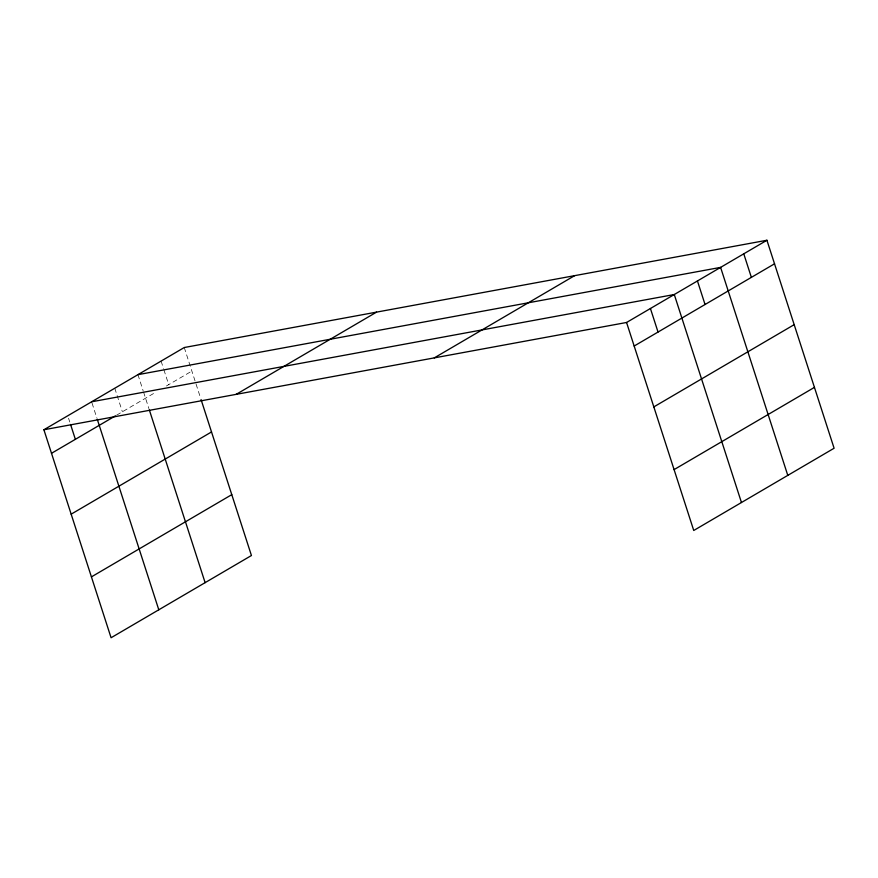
<?xml version="1.0" encoding="UTF-8"?>
<svg xmlns="http://www.w3.org/2000/svg" width="878" height="878" viewBox="0 0 878 878"><rect width="100%" height="100%" fill="white"/><g stroke="black" fill="none" stroke-linecap="round" stroke-linejoin="round"><path stroke-width="0.66" stroke-dasharray="4.39 3.29" d="M116.598 415.173L155.966 392.104M166.392 386.002L191.865 371.076M184.259 347.523L200.645 398.272M161.102 361.099L163.506 368.53M163.901 369.77L168.708 384.652M137.945 374.665L143.147 390.776M143.542 392.016L148.898 408.577M114.777 388.23L122.382 411.782M92.025 403.035L96.821 417.917M68.561 418.257L69.757 421.978"/><path stroke-width="1.32" d="M201.062 399.567L251.437 555.522L111.078 637.746L43.9 429.759L184.259 347.523L766.922 240.254L834.1 448.241L693.741 530.477L626.563 322.478L766.922 240.254M51.506 453.3L115.435 415.854M236.182 394.354L376.541 312.129M71.162 514.168L211.521 431.943M434.281 357.884L574.64 275.648M91.422 576.879L231.781 494.654M634.168 346.031L774.528 263.806M653.825 406.898L794.184 324.662M674.085 469.609L814.444 387.374M137.945 374.665L720.597 267.384L787.785 475.382M91.619 401.795L674.282 294.525L741.46 502.512M43.9 429.759L626.563 322.478M743.765 253.819L751.37 277.371M697.439 280.949L705.045 304.501M650.422 308.496L658.028 332.049M149.315 409.872L205.123 582.663M97.228 419.146L158.797 609.793M70.558 424.458L75.365 439.329"/></g></svg>
